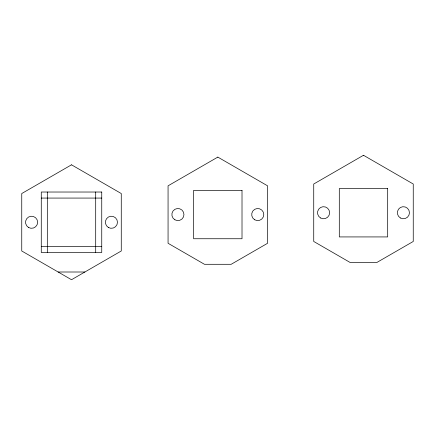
<?xml version="1.0" encoding="UTF-8"?>
<svg xmlns="http://www.w3.org/2000/svg" width="435" height="435" viewBox="0 0 435 435"><rect width="100%" height="100%" fill="white"/><g stroke="black" fill="none" stroke-linecap="round" stroke-linejoin="round"><path stroke-width="0.65" d="M41.271 198.072L101.746 198.072M41.271 246.455L101.746 246.455M58.154 272.005L84.863 272.005M95.7 192.025L95.7 252.501M47.317 192.025L47.317 252.501M71.509 164.811L21.75 193.537L21.75 250.99L71.509 279.721L121.267 250.99L121.267 193.537L71.509 164.811M217.821 157.1L168.062 185.827L168.062 243.279L204.466 264.295L231.181 264.295L267.579 243.279L267.579 185.827L217.821 157.1M363.491 155.279L313.733 184.01L313.733 241.463L350.137 262.479L376.846 262.479L413.25 241.463L413.25 184.01L363.491 155.279M387.683 188.545L339.3 188.545L339.3 236.928L387.683 236.928L387.683 188.545M242.012 190.361L193.629 190.361L193.629 238.744L242.012 238.744L242.012 190.361M101.746 192.025L41.271 192.025L41.271 252.501L101.746 252.501L101.746 192.025M28.569 227.5A6.046 6.046 0 0 0 37.638 222.263A6.046 6.046 0 0 0 28.569 217.027A6.046 6.046 0 0 0 28.569 227.5M108.402 227.5A6.046 6.046 0 0 0 117.472 222.263A6.046 6.046 0 0 0 108.402 217.027A6.046 6.046 0 0 0 108.402 227.5M174.881 219.789A6.046 6.046 0 0 0 183.956 214.553A6.046 6.046 0 0 0 174.881 209.317A6.046 6.046 0 0 0 174.881 219.789M254.714 219.789A6.046 6.046 0 0 0 263.784 214.553A6.046 6.046 0 0 0 254.714 209.317A6.046 6.046 0 0 0 254.714 219.789M320.551 217.973A6.046 6.046 0 0 0 329.627 212.737A6.046 6.046 0 0 0 320.551 207.5A6.046 6.046 0 0 0 320.551 217.973M400.385 217.973A6.046 6.046 0 0 0 409.455 212.737A6.046 6.046 0 0 0 400.385 207.5A6.046 6.046 0 0 0 400.385 217.973"/></g></svg>
